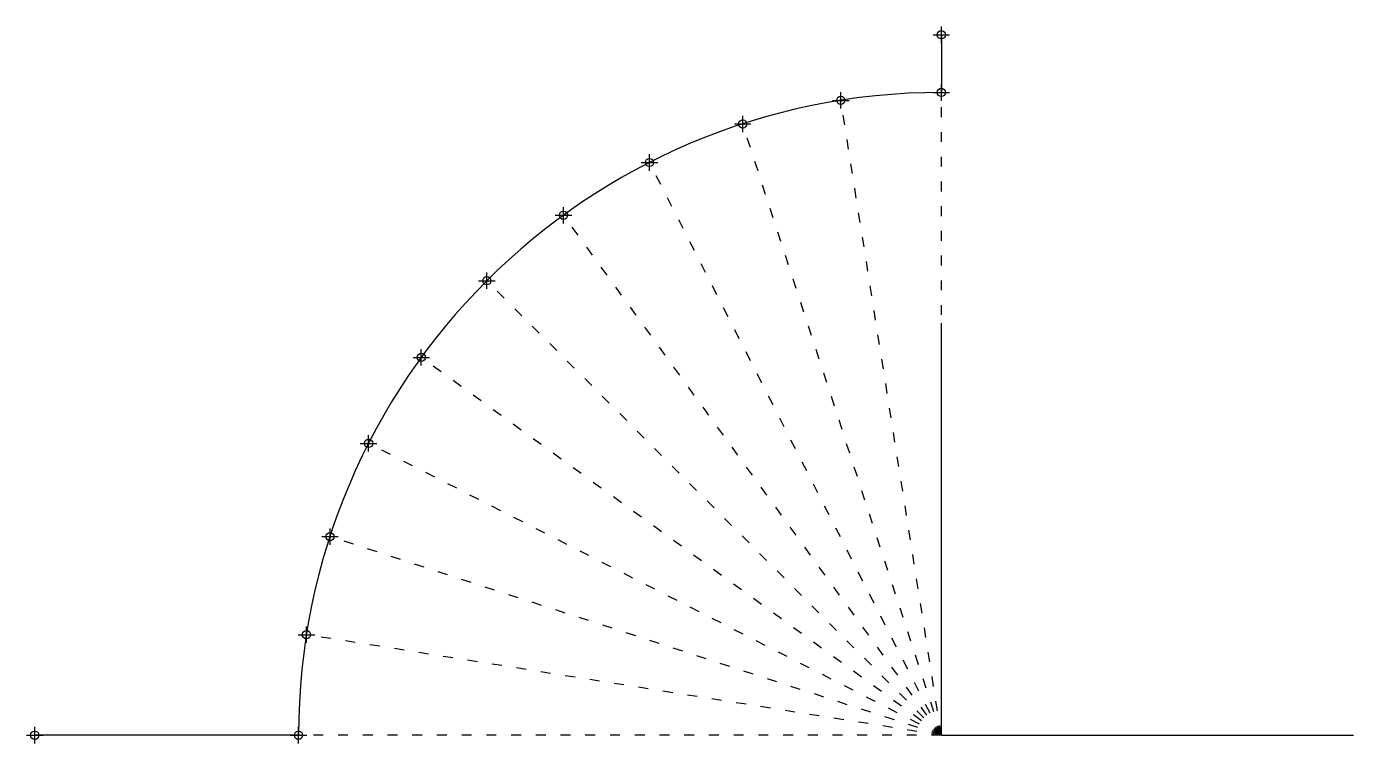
# Model space of a CAD drawing. Header units: inches. Extents: x -1110 to 500, y -10 to 860.
import ezdxf

# ---------------------------------------------------------------- set-up
doc = ezdxf.new("R2010")
doc.units = ezdxf.units.IN
doc.header["$MEASUREMENT"] = 0
doc.header["$PDMODE"] = 34
doc.header["$PDSIZE"] = 10
doc.linetypes.add('ACAD_ISO03W100', pattern=[30, 12, -18])

msp = doc.modelspace()

# ---------------------------------------------------------------- linework, layer by layer
for p, q in [((0, 850, 1252), (0, 780, 1252)), ((-780, 0, 581), (-1100, 0, 581)), ((-780, 0, 1252), (-780, 0, 581))]:
    msp.add_line(p, q)
at = {"linetype": 'ACAD_ISO03W100'}
for q in [(0, 780, 1252), (-122, 770.4, 1252), (-241, 741.8, 1252), (-354.1, 695, 1252), (-458.5, 631, 1252), (-551.5, 551.5, 1252), (-631, 458.5, 1252), (-695, 354.1, 1252), (-741.8, 241, 1252), (-770.4, 122, 1252), (-780, 0, 1252)]:
    msp.add_line((0, 0, 1252), q, dxfattribs=at)
at = {"color": 3}
msp.add_line((0, 0), (0, 500), dxfattribs=at)
at = {"color": 1}
msp.add_line((0, 0), (500, 0), dxfattribs=at)
at = {"color": 5}
msp.add_line((0, 0), (0, 0, 1252), dxfattribs=at)
msp.add_arc((0, 0, 1252), 780, 90, 180)
for p in [(0, 850, 1252), (0, 780, 1252), (-122, 770.4, 1252), (-241, 741.8, 1252), (-354.1, 695, 1252), (-458.5, 631, 1252), (-551.5, 551.5, 1252), (-631, 458.5, 1252), (-695, 354.1, 1252), (-741.8, 241, 1252), (-770.4, 122, 1252), (-1100, 0, 581), (-780, 0, 1252), (-780, 0, 581)]:
    msp.add_point(p)

doc.saveas('drawing.dxf')
